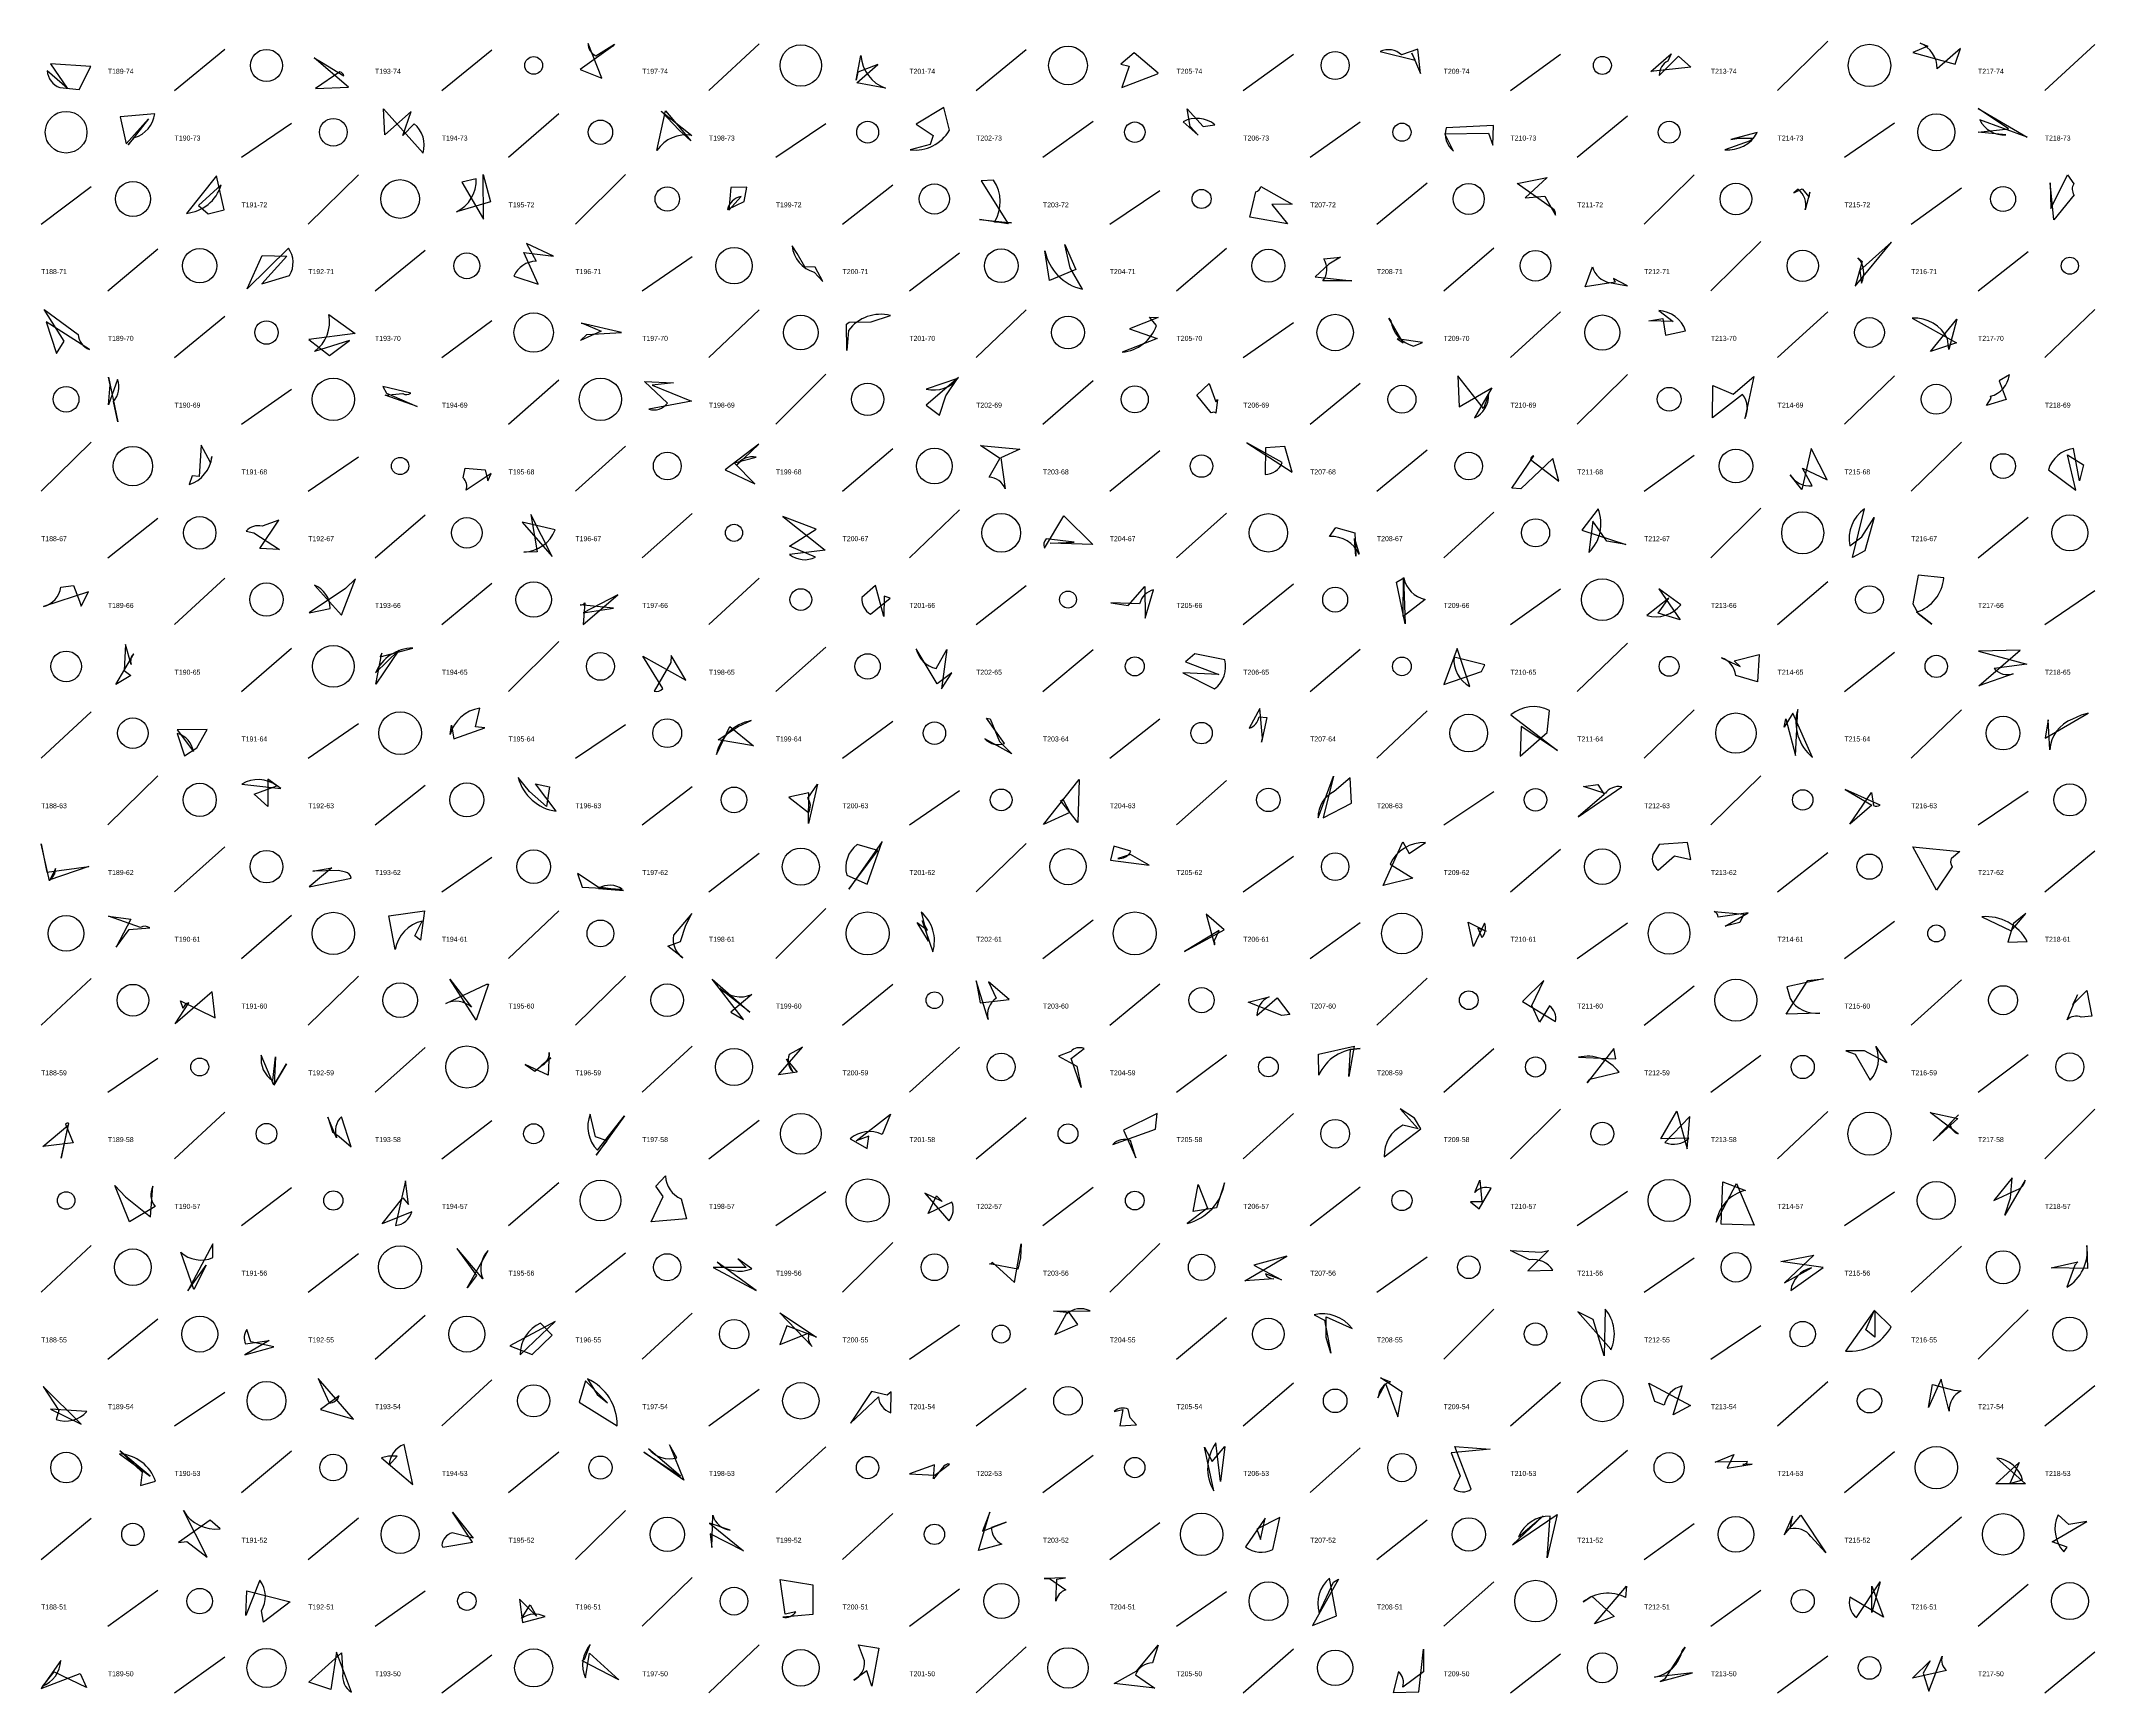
# Model space of a CAD drawing. Header units: millimetres. Extents: x -1 to 9990, y 0 to 15990.
# Drawn here: x 7520 to 8750, y 2000 to 2990 of the extents above; entities that cross this region are included whole.
import ezdxf

# ---------------------------------------------------------------- set-up
doc = ezdxf.new("R2010")
doc.units = ezdxf.units.MM
doc.layers.add('TEXT', color=3, linetype='Continuous')
doc.layers.add('WALL', color=1, linetype='Continuous')

msp = doc.modelspace()

# ---------------------------------------------------------------- linework, layer by layer
for points in [[(7683.5, 2979.6), (7687.9, 2976.9), (7701.3, 2968.7, 0.3), (7699, 2971.1), (7684.4, 2961.2), (7704.1, 2962)], [(7842.8, 2972.5), (7855.8, 2967.3), (7847.6, 2988.2, 0.3), (7852.2, 2980.8), (7863.5, 2987.8), (7862.4, 2986.6)], [(8009.2, 2971), (8008.2, 2966.1), (8011, 2980.9, 0.3), (8025.7, 2961.4), (8008.5, 2964.5), (8021.2, 2975.6)], [(8171.6, 2974.5), (8167.3, 2961.7), (8188.6, 2970, 0.3), (8188.9, 2970.3), (8174.7, 2982.5), (8166.7, 2975.8)], [(8346.1, 2970.1), (8344.6, 2984.7), (8334.8, 2981.3, 0.3), (8321.9, 2983.4), (8342.9, 2978.1), (8341, 2982.3)], [(8484, 2971.3), (8496.2, 2981.9), (8494.3, 2977.6, 0.3), (8489.1, 2969), (8500.6, 2980.6), (8508, 2973.9)], [(8666.3, 2975.8), (8669.4, 2985.1), (8655.6, 2973, 0.3), (8645.3, 2988.4), (8649.9, 2986.5), (8640.9, 2982.7)], [(7525.7, 2976), (7535.7, 2961.4), (7523.7, 2971.8, 0.3), (7531.2, 2961.8), (7542.8, 2960.5), (7549.8, 2974.3)], [(7584.4, 2943), (7572.2, 2927.5), (7575.9, 2931.8, 0.3), (7588.1, 2946.1), (7567.4, 2944.3), (7570.9, 2928)], [(7725.8, 2933.4), (7725, 2949), (7748.8, 2922.5, 0.3), (7743.4, 2940.1), (7736.6, 2933.1), (7741.6, 2947.4)], [(7902.1, 2936.2), (7891.4, 2947.6), (7909.8, 2933, 0.3), (7888.8, 2924.1), (7893.9, 2947.8), (7909.1, 2929.8)], [(8054.3, 2933), (8052.5, 2927.6), (8040.5, 2924.5, 0.3), (8064, 2936.2), (8060.6, 2949.9), (8044.1, 2939.9)], [(8206.3, 2949.1), (8215.9, 2938.5), (8223, 2939.5, 0.3), (8204, 2941.3), (8213, 2933.3), (8208.2, 2938.5)], [(8680, 2949.2), (8709.4, 2932), (8681, 2942.4, 0.3), (8696.7, 2933.4), (8680.1, 2935.1), (8698.3, 2937.1)], [(8389.5, 2927.3), (8389.9, 2939), (8361.5, 2937.6, 0.3), (8365.8, 2923.6), (8360.6, 2934), (8386.9, 2934.4)], [(8545.6, 2931.4), (8543.5, 2929.9), (8528.3, 2924.5, 0.3), (8547.8, 2934.8), (8531.9, 2930.6), (8536.8, 2931.4)], [(7629.7, 2888.5), (7625.1, 2908.8), (7607, 2886.4, 0.3), (7627.9, 2903.4), (7614.3, 2891.1), (7620.1, 2886.2)], [(7784.8, 2909.7), (7789.1, 2893.3), (7768.7, 2887.3, 0.3), (7780.6, 2907.1), (7772, 2905.1), (7784.9, 2883)], [(8081.9, 2882.8), (8101.1, 2880.7), (8090.9, 2881.1, 0.3), (8090.4, 2906.2), (8083, 2905.9), (8099.1, 2880.1)], [(8408.7, 2895.6), (8420.6, 2896.6), (8427, 2885.4, 0.3), (8425.2, 2889.2), (8404, 2904.2), (8422, 2907.8)], [(8723.6, 2889.3), (8733.6, 2909.4), (8737.3, 2904.1, 0.3), (8737.5, 2897.4), (8725.3, 2882.5), (8723.1, 2904.6)], [(7933, 2901.8), (7931.9, 2888.3), (7939.2, 2896.5, 0.3), (7931.1, 2888.6), (7941, 2893.5), (7942.7, 2902.1)], [(8266.5, 2880.1), (8243.9, 2884.1), (8247.5, 2899.3, 0.3), (8250.4, 2902.4), (8269.2, 2891.8), (8257.1, 2891.6)], [(8578.8, 2896), (8579.2, 2899), (8576.5, 2888.4, 0.3), (8572.2, 2900.9), (8569.6, 2898.6), (8574.6, 2901.1)], [(7826.9, 2860.7), (7810.7, 2868.4), (7816.5, 2857.7, 0.3), (7803.2, 2848.8), (7817.7, 2844), (7809.2, 2862.9)], [(7977.3, 2854.3), (7972.8, 2862.3), (7969.8, 2866.9, 0.3), (7982.9, 2851.1), (7988.1, 2845.6), (7983.5, 2854.2)], [(8139.6, 2852.7), (8124, 2846.2), (8121.2, 2864, 0.3), (8143.7, 2841), (8136.2, 2853.7), (8133.1, 2867.7)], [(8628.1, 2869.2), (8609.3, 2852.1), (8610.3, 2844.6, 0.3), (8608.1, 2859.8), (8610.6, 2857.6), (8606.5, 2842.7)], [(7667.2, 2860.7), (7652.3, 2844.1), (7668.8, 2849.1, 0.3), (7668.1, 2865.6), (7643.4, 2841.1), (7652.5, 2861.1)], [(8283, 2848.4), (8305, 2845.9), (8287.7, 2845.9, 0.3), (8288.3, 2859.1), (8298.2, 2860.1), (8291.3, 2856)], [(8462.6, 2845.1), (8444.8, 2842.3), (8449.2, 2854.3, 0.3), (8459.3, 2845), (8470, 2842.9), (8461.7, 2847.4)], [(7533.9, 2809.8), (7521.8, 2828.8), (7542.3, 2813.9, 0.3), (7548.9, 2804.9), (7523.1, 2821.5), (7529.2, 2802.4)], [(7692.8, 2801.2), (7704.8, 2810.2), (7683.7, 2803.7, 0.3), (7692.3, 2825.8), (7708.1, 2814.5), (7680.4, 2810.9)], [(7846.9, 2813.8), (7867.7, 2815.1), (7843.5, 2820.6, 0.3), (7844.1, 2820.6), (7855.4, 2815.9), (7843.1, 2810.3)], [(8003.9, 2821.2), (8017.1, 2821.4), (8028.7, 2825.2, 0.3), (8003.5, 2816.3), (8002.6, 2804.3), (8002.3, 2820)], [(8171.8, 2817.3), (8188.4, 2811.4), (8167.4, 2803.3, 0.3), (8188, 2819.3), (8183.8, 2824.1), (8188.9, 2823.9)], [(8335.8, 2808.9), (8327.1, 2823.5), (8328.3, 2822.1, 0.3), (8341.9, 2806.9), (8347.4, 2809), (8332.1, 2811.3)], [(8491.3, 2823.4), (8492.8, 2813.5), (8504.9, 2816.1, 0.3), (8488.8, 2828.1), (8497.4, 2821.7), (8482.9, 2822.1)], [(8667.4, 2823), (8662.5, 2804.9), (8661.8, 2811.2, 0.3), (8640.6, 2823.6), (8667.2, 2808.8), (8651.6, 2803.6)], [(7560.3, 2788.3), (7566, 2761.5), (7563.3, 2773.7, 0.3), (7565.7, 2786.8), (7560.4, 2771.6), (7561.4, 2783.6)], [(7745.3, 2770.6), (7726.1, 2777.5), (7736.7, 2778.4, 0.3), (7741.4, 2778.6), (7724.7, 2782.6), (7726.8, 2778.6)], [(7886, 2783.5), (7909.6, 2773.8), (7884, 2769, 0.3), (7895.1, 2772.6), (7881.4, 2785.6), (7898.7, 2784.8)], [(8061.9, 2777.1), (8068.8, 2787.4), (8050.1, 2781.1, 0.3), (8069.5, 2788), (8050.1, 2771.5), (8058, 2765.4)], [(8223.6, 2773.5), (8224.6, 2774.8), (8223.6, 2766.7, 0.3), (8220.8, 2766.9), (8212.1, 2777.5), (8219.6, 2784.4)], [(8369.2, 2770.5), (8388.8, 2781.9), (8378.5, 2763.8, 0.3), (8386.8, 2777.6), (8383.8, 2769.4), (8368.4, 2789)], [(8533.4, 2778), (8545.8, 2788.6), (8540.3, 2763.5, 0.3), (8539, 2777.9), (8521, 2763.9), (8521.2, 2783.2)], [(8685.1, 2771.2), (8687.8, 2775.7), (8687.5, 2776.8, 0.3), (8698.8, 2789.6), (8692.7, 2786.1), (8696.8, 2774.8)], [(7614.6, 2728.8), (7610.4, 2729.1), (7608.6, 2723.9, 0.3), (7622.3, 2740.7), (7621.4, 2737.1), (7615.9, 2747.5)], [(7947.5, 2724.4), (7935.1, 2737), (7948.3, 2740.4, 0.3), (7936.4, 2735.4), (7949.9, 2748.1), (7929.7, 2732.7)], [(8106.1, 2745.1), (8094.7, 2739.9), (8097.4, 2721.4, 0.3), (8087.7, 2728.3), (8094.2, 2739.6), (8082.5, 2747.4)], [(8264.8, 2746.7), (8253.2, 2745.9), (8253, 2729.9, 0.3), (8263.3, 2737.1), (8242, 2748.9), (8269.2, 2731.3)], [(8580.1, 2745.6), (8574.5, 2720.9), (8567.5, 2729.8, 0.3), (8580.6, 2723.2), (8574.9, 2733.8), (8589.7, 2726.8)], [(8743.1, 2735.8), (8740.8, 2726.1), (8737.2, 2745.5, 0.3), (8722.1, 2732.8), (8738.6, 2720.6), (8733.5, 2741.7)], [(7787.5, 2726.1), (7789.5, 2730.6), (7774.6, 2720.6, 0.3), (7772.7, 2728), (7774, 2733.7), (7785.9, 2732.7)], [(8406.2, 2721.4), (8400.9, 2721.8), (8413.9, 2741.2, 0.3), (8411.9, 2738.9), (8429, 2726), (8425.4, 2739.5)], [(8457.7, 2690), (8449.4, 2702), (8447, 2683.2, 0.3), (8452.5, 2709.4), (8442.7, 2696.6), (8469, 2688.1)], [(8612.2, 2684.3), (8604.8, 2680.2), (8612.1, 2709.4, 0.3), (8603.2, 2687.3), (8610.5, 2692.6), (8617.7, 2704.2)], [(7651.1, 2685.6), (7662.4, 2702.6), (7652.4, 2698.9, 0.3), (7642.8, 2696), (7647.5, 2694.9), (7662.7, 2685)], [(7813.4, 2706), (7817.1, 2683.6), (7809.2, 2683.5, 0.3), (7827.8, 2696.8), (7808.2, 2701.4), (7826, 2680.9)], [(7964.3, 2704.8), (7989.5, 2684.6), (7968.2, 2682.1, 0.3), (7983.7, 2680.5), (7968.3, 2687.1), (7984.1, 2697.2)], [(8124.4, 2688.8), (8138.7, 2689.4), (8121.9, 2691.4, 0.3), (8120.9, 2685.9), (8132.6, 2705.2), (8149.8, 2688)], [(8307.3, 2681.1), (8306.6, 2691.6), (8309.4, 2682.3, 0.3), (8291.7, 2692.8), (8295.4, 2698.2), (8306.8, 2694.9)], [(8644.2, 2646.7), (8652.3, 2640.2), (8643.1, 2647.4, 0.3), (8659.5, 2668.1), (8644.2, 2669.6), (8641, 2652.4)], [(7544, 2651.1), (7548.4, 2659.7), (7521.4, 2650.8, 0.3), (7531.8, 2662.5), (7539.4, 2663.5), (7543, 2654)], [(7702.3, 2661.6), (7680.5, 2647.1), (7693.2, 2649.7, 0.3), (7683.7, 2663.7), (7700, 2645.6), (7708.4, 2667.4)], [(7844.6, 2647), (7862.8, 2649.9), (7842.9, 2651.9, 0.3), (7845.7, 2653), (7844.7, 2640.1), (7865.4, 2657.8)], [(8024.8, 2644.9), (8019.8, 2663.4), (8011.5, 2656.2, 0.3), (8016.8, 2646.3), (8028.5, 2655.9), (8025, 2657.1)], [(8181.1, 2662.8), (8181.3, 2643.9), (8186.3, 2660.8, 0.3), (8177.9, 2652.4), (8160.6, 2653.1), (8171.1, 2651.4)], [(8336.9, 2640.4), (8331.7, 2665.4), (8336.1, 2668, 0.3), (8348.9, 2655.1), (8335.8, 2644.9), (8335.9, 2668.3)], [(8488.5, 2646.9), (8494.9, 2655.8), (8481.6, 2645.4, 0.3), (8502, 2651.9), (8488.8, 2661.5), (8501.6, 2642.8)], [(7573.8, 2609.6), (7564.8, 2604.1), (7575.5, 2622.6, 0.3), (7574, 2616.2), (7570.5, 2628.1), (7569.8, 2612.6)], [(7724, 2623), (7723.1, 2620.8), (7742.7, 2625.9, 0.3), (7720.3, 2611.1), (7734.2, 2624.7), (7720.4, 2604.3)], [(7897.3, 2621.5), (7897.2, 2617.3), (7887.2, 2600.2, 0.3), (7892.3, 2601.7), (7880.3, 2621.2), (7906.1, 2606.7)], [(8065.4, 2611.2), (8056.6, 2604.6), (8044.1, 2625.6, 0.3), (8056, 2613.8), (8062.5, 2625.1), (8059.3, 2601.5)], [(8225.4, 2610.2), (8203.7, 2611.2), (8222.8, 2601.5, 0.3), (8228.9, 2619), (8210.9, 2622.5), (8205.3, 2617.7)], [(8382.7, 2611.9), (8384.7, 2616), (8366.2, 2620.6, 0.3), (8375.7, 2602.9), (8368.1, 2625.8), (8360.1, 2604.2)], [(8549, 2622.1), (8548, 2605.8), (8534.9, 2609.6, 0.3), (8526.3, 2620.2), (8537.5, 2614.9), (8534, 2618.3)], [(8680.3, 2624.1), (8709.3, 2616.4), (8689.6, 2613.7, 0.3), (8701.1, 2610.6), (8680.4, 2603.4), (8705.3, 2624.7)], [(7785.7, 2578.2), (7780.1, 2578.7), (7782.7, 2589.9, 0.3), (7765, 2574.1), (7765.8, 2579.7), (7767.1, 2571.5)], [(8093.9, 2569.9), (8101.4, 2562.6), (8085.2, 2571.5, 0.3), (8096.9, 2568.8), (8086.1, 2583.9), (8088.3, 2583.6)], [(8251.4, 2571.9), (8249.9, 2589.7), (8243.5, 2578, 0.3), (8249.4, 2584.8), (8254.1, 2584.4), (8250.8, 2569.5)], [(8405.8, 2561.2), (8422, 2575.4), (8423.4, 2588.6, 0.3), (8400.2, 2585.9), (8428.2, 2564.5), (8406.4, 2579)], [(8564.9, 2583.5), (8570.6, 2561.7), (8572, 2589.1, 0.3), (8580.9, 2560.5), (8569, 2587), (8563.9, 2578.5)], [(8745.9, 2587), (8741.8, 2585.7), (8736.6, 2583.4, 0.3), (8723, 2564.9), (8721.9, 2583), (8720.2, 2571.9)], [(7619.4, 2577.2), (7601.6, 2577), (7611.2, 2564, 0.3), (7601.6, 2574.8), (7605.8, 2561.4), (7613.3, 2566.1)], [(7925.4, 2571), (7937.4, 2578.9), (7945.3, 2582.5, 0.3), (7924.4, 2562.2), (7932.4, 2578.9), (7946.7, 2567.4)], [(7655.8, 2531), (7647.7, 2538.4), (7661.1, 2543.5, 0.3), (7640.2, 2544.5), (7663.6, 2541.9), (7655.8, 2547.5)], [(7822.7, 2531.1), (7812.6, 2540.1), (7805.7, 2548.4, 0.3), (7828.5, 2528.2), (7816.1, 2544.6), (7824.5, 2542.8)], [(8141.6, 2547.3), (8140.9, 2521.4), (8130.5, 2534.7, 0.3), (8131.9, 2535.5), (8136.1, 2527.5), (8120.4, 2520.2)], [(8304.8, 2533.1), (8303.9, 2548.3), (8294.5, 2540, 0.3), (8284.8, 2524.3), (8294, 2549.2), (8287.8, 2524.3)], [(7979.7, 2539.3), (7967.9, 2536.6), (7979.6, 2527.4, 0.3), (7979.2, 2536.1), (7985, 2544.4), (7979.6, 2520.8)], [(8456.1, 2538.2), (8440.6, 2524.9), (8466.6, 2542.8, 0.3), (8456.6, 2538.8), (8443.8, 2543.1), (8452.4, 2544.3)], [(8603.2, 2520.4), (8616.1, 2539.5), (8617.4, 2531.6, 0.3), (8621.3, 2531.9), (8600.5, 2541.3), (8616.3, 2531.8)], [(8003.8, 2481.6), (8021.2, 2504.7), (8008.7, 2508.3, 0.3), (8002.5, 2490), (8014.8, 2484.6), (8023.8, 2510)], [(8335.5, 2509.8), (8339.4, 2502.9), (8349, 2509.5, 0.3), (8328, 2496.5), (8341.5, 2488.1), (8323.7, 2483.8)], [(8506.1, 2509.5), (8489, 2508.2), (8485.2, 2502.3, 0.3), (8488.4, 2492.9), (8498.2, 2501.4), (8508, 2499.3)], [(7523.5, 2491.7), (7548.6, 2495.2), (7524.6, 2486.9, 0.3), (7528.7, 2494), (7525.1, 2486.6), (7520.1, 2508.6)], [(8183.7, 2495.9), (8172.5, 2502.2), (8164.8, 2499.9, 0.3), (8172.7, 2504.2), (8162.5, 2507.3), (8160.5, 2498.9)], [(8669.1, 2504), (8664.2, 2499.9), (8664.3, 2500.3, 0.3), (8664.5, 2495), (8655.2, 2481), (8641, 2506.8)], [(7694.2, 2494.3), (7680.5, 2483), (7705.7, 2488.2, 0.3), (7702.3, 2491.8), (7698.1, 2492.7), (7682.7, 2492.4)], [(7841.3, 2490.9), (7844.1, 2482.8), (7868.1, 2481.5, 0.3), (7853.9, 2482), (7868.8, 2480.7), (7853.6, 2482.8)], [(7564.9, 2446.7), (7572.7, 2457.4), (7585.1, 2458.4, 0.3), (7579.6, 2458.5), (7560.3, 2465.4), (7573.8, 2463.6)], [(7747.3, 2450.9), (7743.8, 2453.5), (7748.3, 2462.4, 0.3), (7732, 2445.3), (7728.2, 2465.5), (7749.7, 2468.6)], [(7906.1, 2459.9), (7909.8, 2467), (7898.8, 2453.9, 0.3), (7904.3, 2440.4), (7895.4, 2447.4), (7903, 2450.2)], [(8050.9, 2456.9), (8047.7, 2462.5), (8054, 2443.9, 0.3), (8047.1, 2467.8), (8051.4, 2450.3), (8044.7, 2461.5)], [(8228.5, 2457.2), (8217.7, 2466.5), (8222.8, 2448.1, 0.3), (8222.5, 2450.4), (8225.6, 2456.7), (8204.7, 2444.2)], [(8385.5, 2456.4), (8380.5, 2458.2), (8382.8, 2452.5, 0.3), (8384.4, 2461.2), (8377.8, 2447.2), (8374.6, 2461.7)], [(8528.5, 2459.4), (8542.3, 2467.3), (8524.4, 2464.7, 0.3), (8521.9, 2468.2), (8539.7, 2466.5), (8537.3, 2461.5)], [(8701.3, 2461), (8697.8, 2449.8), (8709.5, 2450.2, 0.3), (8682.3, 2465), (8699.8, 2456.6), (8708.7, 2467)], [(7780.6, 2403.1), (7764.8, 2427.7), (7777.7, 2410.9, 0.3), (7762.4, 2413), (7787, 2424.6), (7788, 2424.7)], [(7921.9, 2427.6), (7944.4, 2407.8), (7926.5, 2422, 0.3), (7945.6, 2418.4), (7933.1, 2407.9), (7940.6, 2403.4)], [(8099.7, 2415.4), (8087.3, 2426.1), (8091.9, 2416.3, 0.3), (8087.1, 2403.5), (8080.1, 2426.7), (8082.4, 2413.5)], [(8420, 2426.9), (8407.1, 2414.3), (8427, 2402.3, 0.3), (8423.3, 2411.6), (8417.3, 2401.9), (8412.8, 2411.8)], [(8587.5, 2427.8), (8565.4, 2423.1), (8567.4, 2416, 0.3), (8585.3, 2407.3), (8565.1, 2406.7), (8578, 2426.9)], [(7622.5, 2420.1), (7600.4, 2400.8), (7608.5, 2413.5, 0.3), (7605, 2410), (7603.4, 2414.6), (7624.2, 2404.5)], [(8263.1, 2405.8), (8242.8, 2413.8), (8255.4, 2417, 0.3), (8248.1, 2405.8), (8260.2, 2416.4), (8267.9, 2406.5)], [(8745.2, 2420.8), (8748.2, 2405.4), (8741.8, 2404.9, 0.3), (8733.4, 2403.2), (8739.5, 2418.2), (8736.5, 2412.2)], [(7961.6, 2370.3), (7976, 2386.8), (7968.1, 2382.4, 0.3), (7970.4, 2371.9), (7966.4, 2379.6), (7972.9, 2371.9)], [(8142.9, 2362.8), (8136.9, 2380.1), (8144.6, 2386.1, 0.3), (8136.6, 2384.3), (8129.4, 2381.4), (8140.3, 2375.4)], [(8303.1, 2369.2), (8304.2, 2385.5), (8309.9, 2386, 0.3), (8285.2, 2370), (8285.1, 2382.7), (8306.3, 2387.4)], [(8600.9, 2384.6), (8606.5, 2382.7), (8615.4, 2367.1, 0.3), (8618.8, 2387.2), (8625.4, 2377.4), (8612, 2384.7)], [(7667, 2376.8), (7659.3, 2364.2), (7651.9, 2382, 0.3), (7658.8, 2366.8), (7660.3, 2381.1), (7659.5, 2364.4)], [(7815.7, 2372.4), (7825.2, 2380.5), (7819.4, 2375.6, 0.3), (7824.3, 2383.6), (7823.7, 2370.1), (7810, 2376.4)], [(8446, 2365.6), (8447.6, 2367.6), (8465, 2371.9, 0.3), (8440.7, 2380.8), (8463.1, 2379.9), (8461.8, 2386)], [(8333.9, 2349.9), (8344.8, 2337.9), (8335.6, 2340.1, 0.3), (8324.4, 2321.1), (8346.3, 2337.9), (8342.6, 2344.4)], [(7536, 2340), (7532, 2320.3), (7536.7, 2341.2, 0.3), (7534.7, 2340.8), (7539.3, 2329.6), (7521, 2327.3)], [(7698.5, 2333.3), (7705.7, 2327.2), (7699.9, 2345.2, 0.3), (7697, 2332.6), (7691.8, 2344.9), (7694.6, 2336.2)], [(7859, 2330.7), (7852.1, 2333.2), (7848.9, 2346.8, 0.3), (7853.2, 2325.1), (7869.4, 2345.7), (7852.4, 2322.1)], [(8008.2, 2330.7), (8028.6, 2346.7), (8023.7, 2334.5, 0.3), (8004.5, 2332), (8014.8, 2326.1), (8015.7, 2333.5)], [(8168.2, 2337.1), (8175.7, 2320.5), (8172.4, 2331, 0.3), (8161.8, 2328.6), (8187.5, 2337.8), (8188.4, 2347.2)], [(8505.9, 2326), (8507.5, 2345.3), (8492.5, 2329.7, 0.3), (8506.9, 2332.4), (8490, 2331.9), (8499.7, 2348.6)], [(8653.2, 2330.8), (8668.3, 2346.4), (8663.2, 2341.1, 0.3), (8668.1, 2334.9), (8651.3, 2347.8), (8668, 2344.2)], [(7570.5, 2297.2), (7585.6, 2285.2), (7586.9, 2303.5, 0.3), (7588.3, 2291.4), (7573, 2282.2), (7564.2, 2304)], [(7740.1, 2292.6), (7738.2, 2306.7), (7732.3, 2280, 0.3), (7742, 2288.3), (7724.2, 2281), (7736.6, 2296.6)], [(7892.5, 2297.4), (7888.2, 2303.5), (7894, 2309.7, 0.3), (7903.4, 2296.1), (7906.6, 2284), (7885.4, 2282.3)], [(8213, 2304.6), (8218.6, 2290.4), (8206.4, 2281.3, 0.3), (8228.8, 2305.6), (8224, 2290.7), (8210, 2288.5)], [(8376, 2294.2), (8381.3, 2290), (8388.5, 2302.3, 0.3), (8378.7, 2299.8), (8381.7, 2307.2), (8382.9, 2294.3)], [(8526.1, 2280.9), (8527.2, 2306.1), (8540.7, 2301.1, 0.3), (8523.1, 2282), (8535.4, 2305.1), (8545.9, 2280.2)], [(8700.4, 2308.5), (8689.4, 2295.1), (8703.3, 2301.4, 0.3), (8708.2, 2307.1), (8696, 2286.2), (8699.4, 2296.6)], [(8059.6, 2294.4), (8049.2, 2299.4), (8063.6, 2282.8, 0.3), (8065.4, 2294.1), (8051.3, 2287.3), (8056.2, 2297.9)], [(7618.9, 2256.3), (7611.4, 2241.7), (7603.7, 2264.1, 0.3), (7622.9, 2260.8), (7622.9, 2269), (7607.9, 2240.8)], [(7780.8, 2250), (7775.1, 2242.6), (7787.7, 2265, 0.3), (7784.5, 2248), (7770, 2265.2), (7768.9, 2266.2)], [(8106.6, 2260.6), (8105, 2253.9), (8087.9, 2257, 0.3), (8089.6, 2258), (8103, 2245.9), (8107, 2269.1)], [(8422.8, 2265), (8410.3, 2252.8), (8425.4, 2253.2, 0.3), (8411.4, 2259.4), (8400.1, 2265), (8418.4, 2264)], [(8739.7, 2258.2), (8737.9, 2256.3), (8733.1, 2243, 0.3), (8745.2, 2268), (8745.6, 2254.2), (8723.7, 2254.6)], [(7922.5, 2254.8), (7948.2, 2241), (7924.8, 2258.1, 0.3), (7945.6, 2254.1), (7937.3, 2260.1), (7942.3, 2254.9)], [(8246.3, 2256.2), (8262.8, 2247.4), (8253.2, 2251, 0.3), (8258.3, 2248.1), (8240.9, 2246.9), (8266, 2261.6)], [(8581.7, 2262.3), (8564, 2245.6), (8580.2, 2254.7, 0.3), (8567.8, 2241.1), (8587.3, 2254.9), (8561.8, 2258.5)], [(7966.6, 2219.9), (7962.4, 2208.7), (7980, 2215.7, 0.3), (7981.7, 2207.6), (7962.4, 2227.7), (7984.4, 2213.2)], [(8135.8, 2227.8), (8126.4, 2228.7), (8148.3, 2228.9, 0.3), (8133.8, 2226.8), (8127.1, 2214.8), (8140.8, 2220.7)], [(8289.6, 2213), (8289.6, 2225.4), (8305.1, 2218.3, 0.3), (8282.4, 2226.5), (8288.7, 2223.4), (8292.5, 2203.6)], [(8440.4, 2228.3), (8460.1, 2205.9), (8460, 2205.5, 0.3), (8456.6, 2230), (8456.1, 2202), (8449.6, 2223.7)], [(8612.9, 2217.6), (8617.9, 2229.3), (8600.7, 2204.8, 0.3), (8628, 2219.4), (8618.2, 2228.9), (8618.2, 2213.2)], [(7659.4, 2207.4), (7645.6, 2210.3), (7643.3, 2217.7, 0.3), (7642.5, 2209.1), (7656.5, 2211.1), (7642.1, 2202.6)], [(7814.1, 2202.8), (7826, 2214.4), (7819.1, 2221.5, 0.3), (7806.9, 2202.5), (7827.8, 2222.5), (7800.7, 2207.9)], [(7521.3, 2183.5), (7530.6, 2169.3), (7529, 2163.8, 0.3), (7547.5, 2168.6), (7525.6, 2170.1), (7544.1, 2161)], [(7685.9, 2188.3), (7688.9, 2181.5), (7692.6, 2173.7, 0.3), (7698.6, 2178), (7687.4, 2169.8), (7707.1, 2164.1)], [(7846, 2186.9), (7842.3, 2174.2), (7865, 2160.1, 0.3), (7847.3, 2188.1), (7853.1, 2178.8), (7859.3, 2173.8)], [(8017.3, 2180.6), (8004.7, 2161.7), (8021.5, 2177.4, 0.3), (8028.8, 2167.9), (8029, 2180.3), (8026.7, 2178.4)], [(8335.2, 2180.1), (8322.2, 2188.8), (8328.1, 2186.4, 0.3), (8320.6, 2176.8), (8325.2, 2185.4), (8332.6, 2165.5)], [(8507.9, 2172.1), (8497.5, 2166.6), (8502.8, 2183.9, 0.3), (8492.1, 2172.3), (8486.5, 2174.5), (8482.8, 2185.6)], [(8652.8, 2184.8), (8665.6, 2181.4), (8669.9, 2181, 0.3), (8662.7, 2168.9), (8658, 2188), (8650.3, 2171)], [(8176.1, 2160.7), (8172.3, 2164.8), (8171, 2170, 0.3), (8162.7, 2168.7), (8167.8, 2169.9), (8166, 2160.1)], [(7580.5, 2132.2), (7579.6, 2124.3), (7588.6, 2126.8, 0.3), (7567, 2143.3), (7585.3, 2129.8), (7567.2, 2145.1)], [(7723.9, 2140.8), (7742.6, 2124.8), (7737.4, 2148.8, 0.3), (7728.4, 2136.5), (7733.3, 2141.9), (7728.1, 2141.9)], [(7881, 2144.2), (7903, 2129.9), (7883.8, 2146.3, 0.3), (7900.8, 2140.9), (7896.3, 2148.7), (7905, 2127.5)], [(8229, 2147.7), (8226.3, 2126.7), (8223.6, 2149.8, 0.3), (8222.3, 2121.1), (8216.7, 2147.2), (8221.3, 2138.6)], [(8364.5, 2143.8), (8369.8, 2130), (8366.1, 2122.1, 0.3), (8376.5, 2122), (8366.7, 2147.6), (8387.9, 2146.1)], [(8529.7, 2134.7), (8544.8, 2137.1), (8539.1, 2136.8, 0.3), (8542, 2138.6), (8522.5, 2138.3), (8533.8, 2142.8)], [(8704.6, 2138), (8699.1, 2125.4), (8706.7, 2127.7, 0.3), (8691.3, 2140.7), (8708.5, 2125.2), (8690.6, 2125.2)], [(8040, 2131.3), (8055.2, 2130.4), (8064, 2137.1, 0.3), (8060.7, 2135.8), (8054.5, 2128.3), (8055.1, 2136.7)], [(7607.3, 2090.8), (7619.4, 2081.3), (7605.2, 2109.3, 0.3), (7627.3, 2098.3), (7621.3, 2103.5), (7602.3, 2090.2)], [(7766.4, 2108.2), (7778.7, 2092.7), (7766.1, 2095.9, 0.3), (7760, 2088.5), (7760.6, 2087.4), (7778.3, 2090.4)], [(7920.7, 2095.3), (7921.7, 2087.2), (7922.2, 2106.4, 0.3), (7932.7, 2097.6), (7920.3, 2101.8), (7940.7, 2085.2)], [(8083.7, 2097), (8097.9, 2102.4), (8089.2, 2099.2, 0.3), (8095.3, 2089.2), (8081.5, 2085.3), (8088.2, 2108.2)], [(8250.2, 2092), (8253, 2104.8), (8241.3, 2087.5, 0.3), (8257.6, 2086), (8261.8, 2105.1), (8248, 2098.2)], [(8427.9, 2106.9), (8422, 2080.9), (8423.8, 2105.9, 0.3), (8404.8, 2093.6), (8419.5, 2106), (8401.2, 2088.8)], [(8573.8, 2106.4), (8588.9, 2084), (8579.9, 2093.8, 0.3), (8567.5, 2098.3), (8568.8, 2105.9), (8563.9, 2094.7)], [(8745.2, 2102.8), (8734.4, 2101), (8727.9, 2106.6, 0.3), (8731.3, 2084.6), (8733.3, 2087.3), (8724.4, 2090.6)], [(7669.2, 2054.5), (7653.2, 2042.4), (7652, 2049.1, 0.3), (7651.1, 2067.5), (7642.6, 2046.3), (7643.3, 2061.2)], [(7982.2, 2064.7), (7982.2, 2046.9), (7964.2, 2045.4, 0.3), (7972.1, 2048.6), (7965.7, 2047.1), (7962.6, 2067.9)], [(8120.8, 2068.5), (8123.9, 2068.6), (8133.8, 2061.7, 0.3), (8127.8, 2054.9), (8128.3, 2068.2), (8133.6, 2068.9)], [(8281.4, 2040.5), (8295.8, 2046.1), (8291.6, 2068.7, 0.3), (8285.4, 2048), (8294.1, 2066.4), (8297, 2068.2)], [(8616.4, 2064), (8623.3, 2045.3), (8603.3, 2057.4, 0.3), (8607.2, 2045.1), (8621.3, 2066.5), (8616.3, 2048.1)], [(7806.6, 2056.1), (7808.4, 2042.1), (7821.9, 2045.7, 0.3), (7807.8, 2044.5), (7813, 2052.7), (7816.6, 2046)], [(8450.4, 2041.3), (8469.5, 2064), (8468.8, 2057.2, 0.3), (8443.6, 2054.5), (8448.8, 2058), (8462.1, 2045.8)], [(7547.2, 2003.2), (7527.6, 2012.6), (7520.6, 2003.9, 0.3), (7531.8, 2019.5), (7520.1, 2002.7), (7543.4, 2011.6)], [(7680.3, 2006.5), (7700, 2024.1), (7700.7, 2011.8, 0.3), (7705.9, 2000.5), (7697, 2024.4), (7693.6, 2002)], [(7844, 2019.2), (7845.7, 2020.7), (7848.9, 2029, 0.3), (7846.1, 2009.1), (7848.5, 2023.8), (7866, 2007.9)], [(8017.6, 2004.1), (8014.6, 2013.3), (8006.8, 2007.7, 0.3), (8013.2, 2019.2), (8009.6, 2028.8), (8021.7, 2026.8)], [(8176.2, 2013.2), (8189, 2028.7), (8185.6, 2018, 0.3), (8175.4, 2010.9), (8187, 2002.8), (8162.6, 2005.7)], [(8348, 2026.2), (8348, 2012.7), (8335.5, 2003.5, 0.3), (8332.9, 2012.9), (8329.8, 2000.3), (8345.2, 2000.6)], [(8489.6, 2006.9), (8509, 2012.1), (8486.3, 2009.4, 0.3), (8502.9, 2025.3), (8504.7, 2027.4), (8492.3, 2008.3)], [(8647.1, 2011.9), (8650.6, 2001.1), (8658.5, 2022, 0.3), (8661.1, 2013.4), (8640.8, 2008.9), (8651.3, 2019.2)]]:
    msp.add_lwpolyline(points, format="xyb", close=True)
for centre, radius in [((7655, 2975), 9.64), ((7815, 2975), 5.32), ((7975, 2975), 12.4), ((8135, 2975), 11.6), ((8295, 2975), 8.41), ((8455, 2975), 5.39), ((8615, 2975), 12.7), ((7535, 2935), 12.5), ((7695, 2935), 8.28), ((7855, 2935), 7.29), ((8015, 2935), 6.56), ((8175, 2935), 6.14), ((8335, 2935), 5.44), ((8495, 2935), 6.58), ((8655, 2935), 11.1), ((7575, 2895), 10.5), ((7735, 2895), 11.6), ((8055, 2895), 9.04), ((8375, 2895), 9.32), ((8535, 2895), 9.49), ((7895, 2895), 7.31), ((8215, 2895), 5.7), ((8695, 2895), 7.52), ((7935, 2855), 10.9), ((7615, 2855), 10.3), ((7775, 2855), 7.74), ((8095, 2855), 10.1), ((8255, 2855), 9.9), ((8415, 2855), 9.21), ((8575, 2855), 9.36), ((8735, 2855), 5.13), ((7655, 2815), 7.02), ((7815, 2815), 11.8), ((7975, 2815), 10.4), ((8135, 2815), 9.82), ((8295, 2815), 10.9), ((8455, 2815), 10.5), ((8615, 2815), 8.9), ((7535, 2775), 7.68), ((7695, 2775), 12.7), ((7855, 2775), 12.7), ((8015, 2775), 9.7), ((8175, 2775), 8.1), ((8335, 2775), 8.38), ((8495, 2775), 7.14), ((8655, 2775), 8.98), ((7575, 2735), 11.8), ((7895, 2735), 8.31), ((8055, 2735), 10.7), ((8375, 2735), 8.24), ((8535, 2735), 10.1), ((7735, 2735), 5.15), ((8215, 2735), 6.75), ((8695, 2735), 7.42), ((8095, 2695), 11.6), ((8255, 2695), 11.5), ((8575, 2695), 12.6), ((7615, 2695), 9.74), ((7775, 2695), 9.12), ((7935, 2695), 5.13), ((8415, 2695), 8.45), ((8735, 2695), 10.8), ((7655, 2655), 10), ((7815, 2655), 10.6), ((7975, 2655), 6.52), ((8135, 2655), 5.07), ((8295, 2655), 7.48), ((8455, 2655), 12.5), ((8615, 2655), 8.3), ((7535, 2615), 9.17), ((7695, 2615), 12.5), ((7855, 2615), 8.35), ((8015, 2615), 7.6), ((8175, 2615), 5.71), ((8335, 2615), 5.61), ((8495, 2615), 5.94), ((8655, 2615), 6.7), ((7575, 2575), 9.14), ((7735, 2575), 12.8), ((7895, 2575), 8.62), ((8375, 2575), 11.3), ((8535, 2575), 12.1), ((8695, 2575), 10.1), ((8055, 2575), 6.71), ((8215, 2575), 6.42), ((7615, 2535), 9.95), ((7775, 2535), 10.2), ((7935, 2535), 7.71), ((8095, 2535), 6.52), ((8255, 2535), 7.04), ((8415, 2535), 6.77), ((8575, 2535), 6.1), ((8735, 2535), 9.6), ((7655, 2495), 9.78), ((7815, 2495), 10), ((7975, 2495), 11.1), ((8135, 2495), 10.8), ((8295, 2495), 8.24), ((8455, 2495), 10.7), ((8615, 2495), 7.58), ((7535, 2455), 10.7), ((7695, 2455), 12.7), ((7855, 2455), 8.05), ((8015, 2455), 12.9), ((8175, 2455), 12.9), ((8335, 2455), 12.2), ((8495, 2455), 12.5), ((8655, 2455), 5.12), ((7575, 2415), 9.51), ((7735, 2415), 10.4), ((7895, 2415), 9.78), ((8535, 2415), 12.6), ((8695, 2415), 8.69), ((8055, 2415), 5.01), ((8215, 2415), 7.55), ((8375, 2415), 5.59), ((7775, 2375), 12.6), ((7615, 2375), 5.37), ((7935, 2375), 11.1), ((8095, 2375), 8.31), ((8255, 2375), 5.9), ((8415, 2375), 6.01), ((8575, 2375), 6.95), ((8735, 2375), 8.43), ((7655, 2335), 6.19), ((7815, 2335), 5.99), ((7975, 2335), 12.2), ((8135, 2335), 5.92), ((8295, 2335), 8.57), ((8455, 2335), 6.86), ((8615, 2335), 12.9), ((7535, 2295), 5.25), ((7695, 2295), 5.76), ((7855, 2295), 12.2), ((8015, 2295), 12.9), ((8175, 2295), 5.6), ((8335, 2295), 6.06), ((8495, 2295), 12.6), ((8655, 2295), 11.4), ((7575, 2255), 11), ((7735, 2255), 12.9), ((8535, 2255), 8.87), ((8695, 2255), 9.94), ((7895, 2255), 8.15), ((8055, 2255), 7.99), ((8215, 2255), 7.91), ((8375, 2255), 6.77), ((7615, 2215), 10.8), ((7775, 2215), 10.8), ((7935, 2215), 8.78), ((8095, 2215), 5.36), ((8255, 2215), 9.5), ((8415, 2215), 6.75), ((8575, 2215), 7.61), ((8735, 2215), 10.2), ((7655, 2175), 11.6), ((7815, 2175), 9.66), ((7975, 2175), 10.9), ((8135, 2175), 8.56), ((8295, 2175), 7.08), ((8455, 2175), 12.5), ((8615, 2175), 7.29), ((7535, 2135), 9.18), ((7695, 2135), 7.99), ((7855, 2135), 6.93), ((8015, 2135), 6.7), ((8175, 2135), 6.07), ((8335, 2135), 8.46), ((8495, 2135), 9.05), ((8655, 2135), 12.7), ((7735, 2095), 11.4), ((7895, 2095), 10.3), ((8215, 2095), 12.7), ((8375, 2095), 9.99), ((8535, 2095), 10.7), ((8695, 2095), 12.4), ((7575, 2095), 6.73), ((8055, 2095), 6.09), ((8255, 2055), 11.6), ((8415, 2055), 12.5), ((7615, 2055), 7.64), ((7775, 2055), 5.54), ((7935, 2055), 8.31), ((8095, 2055), 10.5), ((8575, 2055), 6.93), ((8735, 2055), 11.1), ((7655, 2015), 11.7), ((7815, 2015), 11.4), ((7975, 2015), 11), ((8135, 2015), 12.1), ((8295, 2015), 10.6), ((8455, 2015), 8.96), ((8615, 2015), 6.8)]:
    msp.add_circle(centre, radius)
at = {"layer": 'WALL'}
for p, q in [((8560, 2960), (8590, 2989.6)), ((7600, 2960), (7630, 2984.7)), ((7760, 2960), (7790, 2984.4)), ((7920, 2960), (7950, 2988)), ((8080, 2960), (8110, 2984.6)), ((8240, 2960), (8270, 2981.7)), ((8400, 2960), (8430, 2981.8)), ((8720, 2960), (8750, 2987.5)), ((7640, 2920), (7670, 2940.5)), ((7800, 2920), (7830, 2946.3)), ((7960, 2920), (7990, 2940.3)), ((8120, 2920), (8150, 2941.6)), ((8280, 2920), (8310, 2941.2)), ((8440, 2920), (8470, 2944.8)), ((8600, 2920), (8630, 2940.6)), ((7680, 2880), (7710, 2909.4)), ((7840, 2880), (7870, 2909.6)), ((8000, 2880), (8030, 2903.5)), ((8320, 2880), (8350, 2904.6)), ((8480, 2880), (8510, 2909.4)), ((7520, 2880), (7550, 2902.5)), ((8160, 2880), (8190, 2900)), ((8640, 2880), (8670, 2901.6)), ((8520, 2840), (8550, 2869.5)), ((7560, 2840), (7590, 2865.1)), ((7720, 2840), (7750, 2864.3)), ((7880, 2840), (7910, 2860.5)), ((8040, 2840), (8070, 2862.8)), ((8200, 2840), (8230, 2865.5)), ((8360, 2840), (8390, 2865.8)), ((8680, 2840), (8710, 2863.5)), ((7600, 2800), (7630, 2824.8)), ((7760, 2800), (7790, 2822.2)), ((7920, 2800), (7950, 2828.5)), ((8080, 2800), (8110, 2828.6)), ((8240, 2800), (8270, 2821.1)), ((8400, 2800), (8430, 2827.4)), ((8560, 2800), (8590, 2827.4)), ((8720, 2800), (8750, 2828.7)), ((7640, 2760), (7670, 2781.1)), ((7800, 2760), (7830, 2786.7)), ((7960, 2760), (7990, 2790)), ((8120, 2760), (8150, 2786.2)), ((8280, 2760), (8310, 2784.6)), ((8440, 2760), (8470, 2789.8)), ((8600, 2760), (8630, 2789)), ((7520, 2720), (7550, 2749.4)), ((7840, 2720), (7870, 2747)), ((8000, 2720), (8030, 2745.6)), ((8160, 2720), (8190, 2744.3)), ((8320, 2720), (8350, 2744.7)), ((8640, 2720), (8670, 2749.4)), ((7680, 2720), (7710, 2740.6)), ((8480, 2720), (8510, 2741.6)), ((7880, 2680), (7910, 2706.5)), ((8040, 2680), (8070, 2708.8)), ((8200, 2680), (8230, 2706.7)), ((8360, 2680), (8390, 2707.3)), ((8520, 2680), (8550, 2709.8)), ((7560, 2680), (7590, 2703.8)), ((7720, 2680), (7750, 2705.7)), ((8680, 2680), (8710, 2704.3)), ((7600, 2640), (7630, 2667.8)), ((7760, 2640), (7790, 2664.8)), ((7920, 2640), (7950, 2667.9)), ((8080, 2640), (8110, 2663.4)), ((8240, 2640), (8270, 2664.4)), ((8400, 2640), (8430, 2661.4)), ((8560, 2640), (8590, 2665.9)), ((8720, 2640), (8750, 2660.4)), ((7640, 2600), (7670, 2626)), ((7800, 2600), (7830, 2629.9)), ((7960, 2600), (7990, 2626.6)), ((8120, 2600), (8150, 2625.1)), ((8280, 2600), (8310, 2625.3)), ((8440, 2600), (8470, 2628.8)), ((8600, 2600), (8630, 2623.6)), ((7520, 2560), (7550, 2587.8)), ((8160, 2560), (8190, 2583.5)), ((8320, 2560), (8350, 2588.3)), ((8480, 2560), (8510, 2588.9)), ((8640, 2560), (8670, 2589)), ((7680, 2560), (7710, 2580.7)), ((7840, 2560), (7870, 2580.2)), ((8000, 2560), (8030, 2582.2)), ((7560, 2520), (7590, 2549.5)), ((8200, 2520), (8230, 2546.7)), ((8520, 2520), (8550, 2549.4)), ((7720, 2520), (7750, 2543.9)), ((7880, 2520), (7910, 2543)), ((8040, 2520), (8070, 2540.6)), ((8360, 2520), (8390, 2540.1)), ((8680, 2520), (8710, 2540.3)), ((7600, 2480), (7630, 2506.8)), ((7760, 2480), (7790, 2500.7)), ((7920, 2480), (7950, 2503.1)), ((8080, 2480), (8110, 2508.8)), ((8240, 2480), (8270, 2501.3)), ((8400, 2480), (8430, 2505.5)), ((8560, 2480), (8590, 2503.4)), ((8720, 2480), (8750, 2504.5)), ((7640, 2440), (7670, 2466)), ((7800, 2440), (7830, 2468.5)), ((7960, 2440), (7990, 2469.9)), ((8120, 2440), (8150, 2463.2)), ((8280, 2440), (8310, 2461.5)), ((8440, 2440), (8470, 2461.4)), ((8600, 2440), (8630, 2462.3)), ((7520, 2400), (7550, 2428.1)), ((7680, 2400), (7710, 2429.5)), ((7840, 2400), (7870, 2429.4)), ((8000, 2400), (8030, 2424.6)), ((8160, 2400), (8190, 2424.8)), ((8320, 2400), (8350, 2428.2)), ((8480, 2400), (8510, 2423.6)), ((8640, 2400), (8670, 2427.3)), ((7720, 2360), (7750, 2386.6)), ((7880, 2360), (7910, 2387.4)), ((8040, 2360), (8070, 2386.9)), ((7560, 2360), (7590, 2380.3)), ((8200, 2360), (8230, 2382.3)), ((8360, 2360), (8390, 2386)), ((8520, 2360), (8550, 2382.1)), ((8680, 2360), (8710, 2382.4)), ((8400, 2320), (8430, 2349.7)), ((8720, 2320), (8750, 2349.7)), ((7600, 2320), (7630, 2348)), ((7760, 2320), (7790, 2343)), ((7920, 2320), (7950, 2343.2)), ((8080, 2320), (8110, 2344.7)), ((8240, 2320), (8270, 2347.1)), ((8560, 2320), (8590, 2348.4)), ((7640, 2280), (7670, 2302.7)), ((7800, 2280), (7830, 2305.7)), ((7960, 2280), (7990, 2300.5)), ((8120, 2280), (8150, 2303)), ((8280, 2280), (8310, 2303.2)), ((8440, 2280), (8470, 2300.6)), ((8600, 2280), (8630, 2300.3)), ((7520, 2240), (7550, 2268)), ((7680, 2240), (7710, 2263.2)), ((7840, 2240), (7870, 2263.7)), ((8000, 2240), (8030, 2269.8)), ((8160, 2240), (8190, 2269.3)), ((8640, 2240), (8670, 2267.6)), ((8320, 2240), (8350, 2261.3)), ((8480, 2240), (8510, 2260.7)), ((7720, 2200), (7750, 2226.4)), ((7880, 2200), (7910, 2227.5)), ((8360, 2200), (8390, 2230)), ((8680, 2200), (8710, 2229.6)), ((7560, 2200), (7590, 2224.1)), ((8040, 2200), (8070, 2220.5)), ((8200, 2200), (8230, 2225)), ((8520, 2200), (8550, 2220.1)), ((7600, 2160), (7630, 2180.1)), ((7760, 2160), (7790, 2187.6)), ((7920, 2160), (7950, 2181.9)), ((8080, 2160), (8110, 2182.5)), ((8240, 2160), (8270, 2185.8)), ((8400, 2160), (8430, 2186.2)), ((8560, 2160), (8590, 2186.5)), ((8720, 2160), (8750, 2184.2)), ((7640, 2120), (7670, 2145)), ((7800, 2120), (7830, 2144.4)), ((7960, 2120), (7990, 2147.5)), ((8120, 2120), (8150, 2142.4)), ((8280, 2120), (8310, 2146.8)), ((8440, 2120), (8470, 2145.5)), ((8600, 2120), (8630, 2144.7)), ((7520, 2080), (7550, 2104.7)), ((7680, 2080), (7710, 2104.9)), ((7840, 2080), (7870, 2109.3)), ((8000, 2080), (8030, 2107.4)), ((8320, 2080), (8350, 2103.8)), ((8640, 2080), (8670, 2105.5)), ((8160, 2080), (8190, 2102.2)), ((8480, 2080), (8510, 2101.5)), ((7880, 2040), (7910, 2069.2)), ((8360, 2040), (8390, 2066.6)), ((7560, 2040), (7590, 2061.5)), ((7720, 2040), (7750, 2061.2)), ((8040, 2040), (8070, 2062.3)), ((8200, 2040), (8230, 2060.7)), ((8520, 2040), (8550, 2061.5)), ((8680, 2040), (8710, 2065.1)), ((7600, 2000), (7630, 2021.6)), ((7760, 2000), (7790, 2022.8)), ((7920, 2000), (7950, 2028.8)), ((8080, 2000), (8110, 2027.6)), ((8240, 2000), (8270, 2026.4)), ((8400, 2000), (8430, 2023.5)), ((8560, 2000), (8590, 2022.3)), ((8720, 2000), (8750, 2024.6))]:
    msp.add_line(p, q, dxfattribs=at)

# ---------------------------------------------------------------- texts
at = {"layer": 'TEXT'}
for s, p in [('T189-74', (7560, 2970)), ('T193-74', (7720, 2970)), ('T197-74', (7880, 2970)), ('T201-74', (8040, 2970)), ('T205-74', (8200, 2970)), ('T209-74', (8360, 2970)), ('T213-74', (8520, 2970)), ('T217-74', (8680, 2970)), ('T190-73', (7600, 2930)), ('T194-73', (7760, 2930)), ('T198-73', (7920, 2930)), ('T202-73', (8080, 2930)), ('T206-73', (8240, 2930)), ('T210-73', (8400, 2930)), ('T214-73', (8560, 2930)), ('T218-73', (8720, 2930)), ('T191-72', (7640, 2890)), ('T195-72', (7800, 2890)), ('T199-72', (7960, 2890)), ('T203-72', (8120, 2890)), ('T207-72', (8280, 2890)), ('T211-72', (8440, 2890)), ('T215-72', (8600, 2890)), ('T188-71', (7520, 2850)), ('T192-71', (7680, 2850)), ('T196-71', (7840, 2850)), ('T200-71', (8000, 2850)), ('T204-71', (8160, 2850)), ('T208-71', (8320, 2850)), ('T212-71', (8480, 2850)), ('T216-71', (8640, 2850)), ('T189-70', (7560, 2810)), ('T193-70', (7720, 2810)), ('T197-70', (7880, 2810)), ('T201-70', (8040, 2810)), ('T205-70', (8200, 2810)), ('T209-70', (8360, 2810)), ('T213-70', (8520, 2810)), ('T217-70', (8680, 2810)), ('T190-69', (7600, 2770)), ('T194-69', (7760, 2770)), ('T198-69', (7920, 2770)), ('T202-69', (8080, 2770)), ('T206-69', (8240, 2770)), ('T210-69', (8400, 2770)), ('T214-69', (8560, 2770)), ('T218-69', (8720, 2770)), ('T191-68', (7640, 2730)), ('T195-68', (7800, 2730)), ('T199-68', (7960, 2730)), ('T203-68', (8120, 2730)), ('T207-68', (8280, 2730)), ('T211-68', (8440, 2730)), ('T215-68', (8600, 2730)), ('T188-67', (7520, 2690)), ('T192-67', (7680, 2690)), ('T196-67', (7840, 2690)), ('T200-67', (8000, 2690)), ('T204-67', (8160, 2690)), ('T208-67', (8320, 2690)), ('T212-67', (8480, 2690)), ('T216-67', (8640, 2690)), ('T189-66', (7560, 2650)), ('T193-66', (7720, 2650)), ('T197-66', (7880, 2650)), ('T201-66', (8040, 2650)), ('T205-66', (8200, 2650)), ('T209-66', (8360, 2650)), ('T213-66', (8520, 2650)), ('T217-66', (8680, 2650)), ('T190-65', (7600, 2610)), ('T194-65', (7760, 2610)), ('T198-65', (7920, 2610)), ('T202-65', (8080, 2610)), ('T206-65', (8240, 2610)), ('T210-65', (8400, 2610)), ('T214-65', (8560, 2610)), ('T218-65', (8720, 2610)), ('T191-64', (7640, 2570)), ('T195-64', (7800, 2570)), ('T199-64', (7960, 2570)), ('T203-64', (8120, 2570)), ('T207-64', (8280, 2570)), ('T211-64', (8440, 2570)), ('T215-64', (8600, 2570)), ('T188-63', (7520, 2530)), ('T192-63', (7680, 2530)), ('T196-63', (7840, 2530)), ('T200-63', (8000, 2530)), ('T204-63', (8160, 2530)), ('T208-63', (8320, 2530)), ('T212-63', (8480, 2530)), ('T216-63', (8640, 2530)), ('T189-62', (7560, 2490)), ('T193-62', (7720, 2490)), ('T197-62', (7880, 2490)), ('T201-62', (8040, 2490)), ('T205-62', (8200, 2490)), ('T209-62', (8360, 2490)), ('T213-62', (8520, 2490)), ('T217-62', (8680, 2490)), ('T190-61', (7600, 2450)), ('T194-61', (7760, 2450)), ('T198-61', (7920, 2450)), ('T202-61', (8080, 2450)), ('T206-61', (8240, 2450)), ('T210-61', (8400, 2450)), ('T214-61', (8560, 2450)), ('T218-61', (8720, 2450)), ('T191-60', (7640, 2410)), ('T195-60', (7800, 2410)), ('T199-60', (7960, 2410)), ('T203-60', (8120, 2410)), ('T207-60', (8280, 2410)), ('T211-60', (8440, 2410)), ('T215-60', (8600, 2410)), ('T188-59', (7520, 2370)), ('T192-59', (7680, 2370)), ('T196-59', (7840, 2370)), ('T200-59', (8000, 2370)), ('T204-59', (8160, 2370)), ('T208-59', (8320, 2370)), ('T212-59', (8480, 2370)), ('T216-59', (8640, 2370)), ('T189-58', (7560, 2330)), ('T193-58', (7720, 2330)), ('T197-58', (7880, 2330)), ('T201-58', (8040, 2330)), ('T205-58', (8200, 2330)), ('T209-58', (8360, 2330)), ('T213-58', (8520, 2330)), ('T217-58', (8680, 2330)), ('T190-57', (7600, 2290)), ('T194-57', (7760, 2290)), ('T198-57', (7920, 2290)), ('T202-57', (8080, 2290)), ('T206-57', (8240, 2290)), ('T210-57', (8400, 2290)), ('T214-57', (8560, 2290)), ('T218-57', (8720, 2290)), ('T191-56', (7640, 2250)), ('T195-56', (7800, 2250)), ('T199-56', (7960, 2250)), ('T203-56', (8120, 2250)), ('T207-56', (8280, 2250)), ('T211-56', (8440, 2250)), ('T215-56', (8600, 2250)), ('T188-55', (7520, 2210)), ('T192-55', (7680, 2210)), ('T196-55', (7840, 2210)), ('T200-55', (8000, 2210)), ('T204-55', (8160, 2210)), ('T208-55', (8320, 2210)), ('T212-55', (8480, 2210)), ('T216-55', (8640, 2210)), ('T189-54', (7560, 2170)), ('T193-54', (7720, 2170)), ('T197-54', (7880, 2170)), ('T201-54', (8040, 2170)), ('T205-54', (8200, 2170)), ('T209-54', (8360, 2170)), ('T213-54', (8520, 2170)), ('T217-54', (8680, 2170)), ('T190-53', (7600, 2130)), ('T194-53', (7760, 2130)), ('T198-53', (7920, 2130)), ('T202-53', (8080, 2130)), ('T206-53', (8240, 2130)), ('T210-53', (8400, 2130)), ('T214-53', (8560, 2130)), ('T218-53', (8720, 2130)), ('T191-52', (7640, 2090)), ('T195-52', (7800, 2090)), ('T199-52', (7960, 2090)), ('T203-52', (8120, 2090)), ('T207-52', (8280, 2090)), ('T211-52', (8440, 2090)), ('T215-52', (8600, 2090)), ('T188-51', (7520, 2050)), ('T192-51', (7680, 2050)), ('T196-51', (7840, 2050)), ('T200-51', (8000, 2050)), ('T204-51', (8160, 2050)), ('T208-51', (8320, 2050)), ('T212-51', (8480, 2050)), ('T216-51', (8640, 2050)), ('T189-50', (7560, 2010)), ('T193-50', (7720, 2010)), ('T197-50', (7880, 2010)), ('T201-50', (8040, 2010)), ('T205-50', (8200, 2010)), ('T209-50', (8360, 2010)), ('T213-50', (8520, 2010)), ('T217-50', (8680, 2010))]:
    msp.add_text(s, height=3, dxfattribs=at).set_placement(p)

doc.saveas('drawing.dxf')
